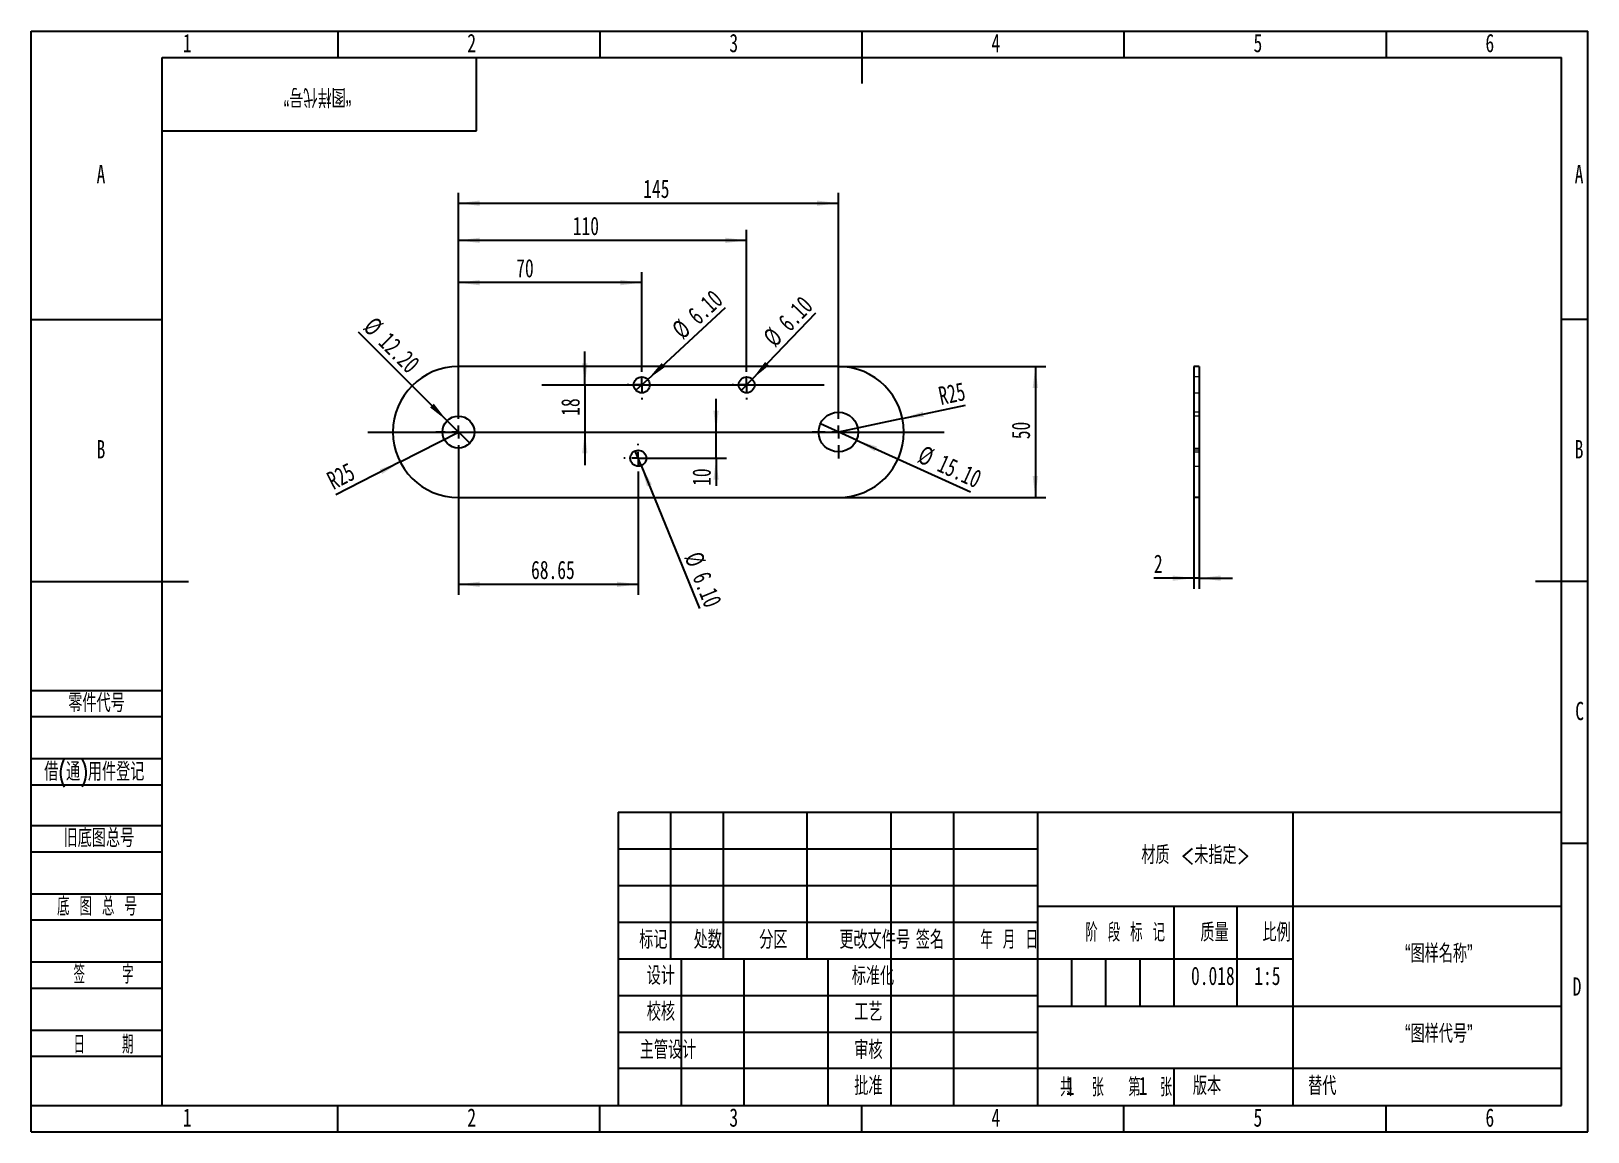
# Model space of a CAD drawing. Header units: millimetres. Extents: x 0 to 297, y 0 to 210.
import ezdxf

# ---------------------------------------------------------------- set-up
doc = ezdxf.new("R2010")
doc.units = ezdxf.units.MM
doc.linetypes.add('HIDDEN', pattern=[1.905, 1.27, -0.635])
doc.layers.add('图框', color=7, linetype='Continuous')
doc.layers.add('粗实线层', color=7, linetype='Continuous', lineweight=25)
doc.styles.add('SLDTEXTSTYLE0', font='TXT', dxfattribs={"width": 0.7, "bigfont": 'bigfont'})
doc.styles.add('SLDTEXTSTYLE1', font='TXT', dxfattribs={"width": 0.6, "bigfont": 'bigfont'})
doc.styles.add('SLDTEXTSTYLE2', font='TXT', dxfattribs={"width": 0.614286, "bigfont": 'bigfont'})
doc.styles.add('SLDTEXTSTYLE3', font='TXT', dxfattribs={"width": 0.62, "bigfont": 'bigfont'})
doc.styles.add('SLDTEXTSTYLE4', font='TXT', dxfattribs={"width": 0.566667, "bigfont": 'bigfont'})
doc.styles.add('SLDTEXTSTYLE5', font='TXT', dxfattribs={"width": 0.7})
doc.dimstyles.new('SLDDIMSTYLE0', dxfattribs={"dimtxt": 3.5, "dimasz": 4.08, "dimexe": 0, "dimexo": 0.0625, "dimgap": 0.875, "dimtad": 2, "dimlfac": 2, "dimrnd": 1e-09, "dimzin": 12, "dimdsep": 46, "dimtxsty": 'SLDTEXTSTYLE5', "dimsah": 1, "dimcen": 0.09, "dimadec": 0, "dimazin": 3, "dimtfac": 1, "dimtmove": 0, "dimatfit": 0, "dimfxl": 0, "dimfrac": 2, "dimtolj": 1, "dimtzin": 12, "dimarcsym": 0})
doc.dimstyles.new('SLDDIMSTYLE1', dxfattribs={"dimtxt": 3.5, "dimasz": 4.08, "dimexe": 0, "dimexo": 0.0625, "dimgap": 0.875, "dimtad": 2, "dimlfac": 2, "dimrnd": 1e-09, "dimzin": 4, "dimdsep": 46, "dimtxsty": 'SLDTEXTSTYLE5', "dimblk1": 'NONE', "dimsah": 1, "dimcen": 0, "dimadec": 0, "dimazin": 1, "dimtfac": 1, "dimtmove": 0, "dimatfit": 3, "dimldrblk": 'NONE', "dimfxl": 0, "dimfrac": 2, "dimtolj": 1, "dimtzin": 12, "dimarcsym": 0})
doc.dimstyles.new('SLDDIMSTYLE2', dxfattribs={"dimtxt": 3.5, "dimasz": 4.08, "dimexe": 0, "dimexo": 0.0625, "dimgap": 0.875, "dimtad": 2, "dimlfac": 2, "dimrnd": 1e-09, "dimzin": 12, "dimdsep": 46, "dimtxsty": 'SLDTEXTSTYLE5', "dimsah": 1, "dimcen": 0, "dimadec": 0, "dimazin": 3, "dimtfac": 1, "dimtofl": 0, "dimtmove": 0, "dimatfit": 3, "dimfxl": 0, "dimfrac": 2, "dimtolj": 1, "dimtzin": 12, "dimarcsym": 0})
doc.dimstyles.new('SLDDIMSTYLE3', dxfattribs={"dimtxt": 3.5, "dimasz": 4.08, "dimexe": 0, "dimexo": 0.0625, "dimgap": 0.875, "dimtad": 2, "dimlfac": 2, "dimrnd": 1e-09, "dimzin": 12, "dimdsep": 46, "dimtxsty": 'SLDTEXTSTYLE5', "dimsah": 1, "dimcen": 0.09, "dimadec": 0, "dimazin": 3, "dimtfac": 1, "dimtofl": 0, "dimtmove": 0, "dimatfit": 3, "dimfxl": 0, "dimfrac": 2, "dimtolj": 1, "dimtzin": 12, "dimarcsym": 0})

# ---------------------------------------------------------------- blocks, each defined once
blk = doc.blocks.new('_D')
at = {"layer": '图框'}
for p, q in [((130.67, 133.52), (130.67, 139.87)), ((130.67, 128.52), (130.67, 133.52)), ((115.84, 128.52), (132.67, 128.52)), ((130.67, 128.52), (130.67, 123.25))]:
    blk.add_line(p, q, dxfattribs=at)
for points in [[(130.67, 133.52), (131.18, 137.6), (130.16, 137.6)], [(130.67, 128.52), (130.16, 124.44), (131.18, 124.44)]]:
    blk.add_solid(points, dxfattribs=at)
at = {"layer": '图框', "insert": (126.16, 123.25), "char_height": 3.5, "attachment_point": 1, "rotation": 90, "style": 'SLDTEXTSTYLE5'}
blk.add_mtext('10', dxfattribs=at)
blk = doc.blocks.new('_D_1')
at = {"layer": '图框'}
for p, q in [((105.64, 142.52), (105.64, 148.87)), ((105.64, 142.52), (105.64, 133.52)), ((105.64, 133.52), (105.64, 127.17))]:
    blk.add_line(p, q, dxfattribs=at)
for points in [[(105.64, 142.52), (106.15, 146.6), (105.13, 146.6)], [(105.64, 133.52), (105.13, 129.44), (106.15, 129.44)]]:
    blk.add_solid(points, dxfattribs=at)
at = {"layer": '图框', "insert": (101.13, 136.62), "char_height": 3.5, "attachment_point": 1, "rotation": 90, "style": 'SLDTEXTSTYLE5'}
blk.add_mtext('18', dxfattribs=at)
blk = doc.blocks.new('_D_2')
at = {"layer": '图框'}
for q in [(62.45, 152.58), (83.67, 131.36)]:
    blk.add_line((79.35, 135.67), q, dxfattribs=at)
blk.add_solid([(79.35, 135.67), (76.83, 138.92), (76.11, 138.2)], dxfattribs=at)
at = {"layer": '图框', "char_height": 3.5, "attachment_point": 1, "rotation": 315, "style": 'SLDTEXTSTYLE5'}
for s, insert in [('%%c', (65.63, 155.77)), ('12.20', (68.53, 152.85))]:
    blk.add_mtext(s, dxfattribs=dict(at, insert=insert))
blk = doc.blocks.new('_NONE')
blk = doc.blocks.new('_D_3')
at = {"layer": '图框'}
for q in [(81.51, 133.52), (58.11, 121.53)]:
    blk.add_line((70.39, 127.82), q, dxfattribs=at)
blk.add_solid([(70.39, 127.82), (66.52, 126.41), (66.99, 125.51)], dxfattribs=at)
at = {"layer": '图框', "insert": (56.06, 125.54), "char_height": 3.5, "attachment_point": 1, "rotation": 27.1193, "style": 'SLDTEXTSTYLE5'}
blk.add_mtext('R25', dxfattribs=at)
blk = doc.blocks.new('_D_4')
at = {"layer": '图框'}
for q in [(132.5, 157.25), (115.39, 141.48)]:
    blk.add_line((117.63, 143.55), q, dxfattribs=at)
blk.add_solid([(117.63, 143.55), (120.98, 145.94), (120.29, 146.69)], dxfattribs=at)
at = {"layer": '图框', "char_height": 3.5, "attachment_point": 1, "rotation": 42.6568, "style": 'SLDTEXTSTYLE5'}
for s, insert in [('6.10', (124.95, 156.38)), ('%%c', (121.92, 153.61))]:
    blk.add_mtext(s, dxfattribs=dict(at, insert=insert))
blk = doc.blocks.new('_D_5')
at = {"layer": '图框'}
for q in [(149.7, 156.25), (135.45, 141.42)]:
    blk.add_line((137.57, 143.62), q, dxfattribs=at)
blk.add_solid([(137.57, 143.62), (140.76, 146.21), (140.03, 146.91)], dxfattribs=at)
at = {"layer": '图框', "char_height": 3.5, "attachment_point": 1, "rotation": 46.1646, "style": 'SLDTEXTSTYLE5'}
for s, insert in [('6.10', (142.23, 154.92)), ('%%c', (139.37, 151.96))]:
    blk.add_mtext(s, dxfattribs=dict(at, insert=insert))
blk = doc.blocks.new('_D_6')
at = {"layer": '图框'}
for q in [(115.26, 129.93), (127.52, 99.84)]:
    blk.add_line((116.41, 127.1), q, dxfattribs=at)
blk.add_solid([(116.41, 127.1), (117.48, 123.14), (118.42, 123.52)], dxfattribs=at)
at = {"layer": '图框', "char_height": 3.5, "attachment_point": 1, "rotation": 292.1747, "style": 'SLDTEXTSTYLE5'}
for s, insert in [('%%c', (127.83, 111.04)), ('6.10', (129.37, 107.22))]:
    blk.add_mtext(s, dxfattribs=dict(at, insert=insert))
blk = doc.blocks.new('_D_7')
at = {"layer": '图框'}
for q in [(150.57, 135.07), (179.21, 122.11)]:
    blk.add_line((157.45, 131.96), q, dxfattribs=at)
blk.add_solid([(157.45, 131.96), (160.96, 129.81), (161.38, 130.74)], dxfattribs=at)
at = {"layer": '图框', "char_height": 3.5, "attachment_point": 1, "rotation": 335.6414, "style": 'SLDTEXTSTYLE5'}
for s, insert in [('%%c', (170.32, 131.08)), ('15.10', (174.07, 129.37))]:
    blk.add_mtext(s, dxfattribs=dict(at, insert=insert))
blk = doc.blocks.new('_D_8')
at = {"layer": '图框'}
for p, q in [((154.01, 146.02), (193.59, 146.02)), ((191.59, 146.02), (191.59, 121.02)), ((154.01, 121.02), (193.59, 121.02))]:
    blk.add_line(p, q, dxfattribs=at)
for points in [[(191.59, 146.02), (191.08, 141.94), (192.09, 141.94)], [(191.59, 121.02), (192.09, 125.1), (191.08, 125.1)]]:
    blk.add_solid(points, dxfattribs=at)
at = {"layer": '图框', "insert": (187.07, 132.15), "char_height": 3.5, "attachment_point": 1, "rotation": 90, "style": 'SLDTEXTSTYLE5'}
blk.add_mtext('50', dxfattribs=at)
blk = doc.blocks.new('_D_9')
at = {"layer": '图框'}
for p, q in [((81.51, 137.82), (81.51, 164.02)), ((116.51, 145.29), (116.51, 164.02)), ((116.51, 162.02), (81.51, 162.02))]:
    blk.add_line(p, q, dxfattribs=at)
for points in [[(81.51, 162.02), (85.59, 161.51), (85.59, 162.53)], [(116.51, 162.02), (112.43, 162.53), (112.43, 161.51)]]:
    blk.add_solid(points, dxfattribs=at)
at = {"layer": '图框', "insert": (92.55, 166.53), "char_height": 3.5, "attachment_point": 1, "style": 'SLDTEXTSTYLE5'}
blk.add_mtext('70', dxfattribs=at)
blk = doc.blocks.new('_D_10')
at = {"layer": '图框'}
for p, q in [((81.51, 137.82), (81.51, 172.08)), ((136.51, 170.08), (81.51, 170.08)), ((136.51, 145.29), (136.51, 172.08))]:
    blk.add_line(p, q, dxfattribs=at)
for points in [[(81.51, 170.08), (85.59, 169.57), (85.59, 170.59)], [(136.51, 170.08), (132.43, 170.59), (132.43, 169.57)]]:
    blk.add_solid(points, dxfattribs=at)
at = {"layer": '图框', "insert": (103.34, 174.59), "char_height": 3.5, "attachment_point": 1, "style": 'SLDTEXTSTYLE5'}
blk.add_mtext('110', dxfattribs=at)
blk = doc.blocks.new('_D_11')
at = {"layer": '图框'}
for p, q in [((81.51, 137.82), (81.51, 179.17)), ((154.01, 138.54), (154.01, 179.17)), ((81.51, 177.17), (154.01, 177.17))]:
    blk.add_line(p, q, dxfattribs=at)
for points in [[(81.51, 177.17), (85.59, 176.66), (85.59, 177.68)], [(154.01, 177.17), (149.93, 177.68), (149.93, 176.66)]]:
    blk.add_solid(points, dxfattribs=at)
at = {"layer": '图框', "insert": (116.78, 181.68), "char_height": 3.5, "attachment_point": 1, "style": 'SLDTEXTSTYLE5'}
blk.add_mtext('145', dxfattribs=at)
blk = doc.blocks.new('_D_12')
at = {"layer": '图框'}
for p, q in [((81.51, 129.22), (81.51, 102.46)), ((115.84, 125.74), (115.84, 102.46)), ((81.51, 104.46), (115.84, 104.46))]:
    blk.add_line(p, q, dxfattribs=at)
for points in [[(81.51, 104.46), (85.59, 103.95), (85.59, 104.97)], [(115.84, 104.46), (111.76, 104.97), (111.76, 103.95)]]:
    blk.add_solid(points, dxfattribs=at)
at = {"layer": '图框', "insert": (95.38, 108.97), "char_height": 3.5, "attachment_point": 1, "style": 'SLDTEXTSTYLE5'}
blk.add_mtext('68.65', dxfattribs=at)
blk = doc.blocks.new('_D_13')
at = {"layer": '图框'}
for q in [(178.29, 138.61), (154.01, 133.52)]:
    blk.add_line((166.25, 136.08), q, dxfattribs=at)
blk.add_solid([(166.25, 136.08), (170.34, 136.42), (170.13, 137.42)], dxfattribs=at)
at = {"layer": '图框', "insert": (172.86, 142.07), "char_height": 3.5, "attachment_point": 1, "rotation": 11.8382, "style": 'SLDTEXTSTYLE5'}
blk.add_mtext('R25', dxfattribs=at)
blk = doc.blocks.new('SW_CENTERMARKSYMBOL_0')
at = {"layer": '图框', "color": 0}
for p, q in [((0, 2.5), (0, 4.3)), ((-2.5, 0), (-4.3, 0)), ((0, 0), (-1.25, 0)), ((0, 0), (0, 1.25)), ((0, 0), (0, -1.25)), ((0, 0), (1.25, 0)), ((2.5, 0), (4.3, 0)), ((0, -2.5), (0, -4.3))]:
    blk.add_line(p, q, dxfattribs=at)
blk = doc.blocks.new('SW_CENTERMARKSYMBOL_1')
at = {"layer": '图框', "color": 0}
for p, q in [((0, 2.5), (0, 5.025)), ((-2.5, 0), (-5.025, 0)), ((0, 0), (-1.25, 0)), ((0, 0), (0, 1.25)), ((0, 0), (0, -1.25)), ((0, 0), (1.25, 0)), ((2.5, 0), (5.025, 0)), ((0, -2.5), (0, -5.025))]:
    blk.add_line(p, q, dxfattribs=at)
blk = doc.blocks.new('SW_CENTERMARKSYMBOL_2')
at = {"layer": '图框', "color": 0}
for p, q in [((-2.5, 0), (-2.775, 0)), ((0, 0), (-1.25, 0)), ((0, 2.5), (0, 2.775)), ((0, 0), (0, 1.25)), ((0, 0), (0, -1.25)), ((0, 0), (1.25, 0)), ((2.5, 0), (2.775, 0)), ((0, -2.5), (0, -2.775))]:
    blk.add_line(p, q, dxfattribs=at)
blk = doc.blocks.new('SW_CENTERMARKSYMBOL_3')
at = {"layer": '图框', "color": 0}
for p, q in [((-2.5, 0), (-2.775, 0)), ((0, 0), (-1.25, 0)), ((0, 2.5), (0, 2.775)), ((0, 0), (0, 1.25)), ((0, 0), (0, -1.25)), ((0, 0), (1.25, 0)), ((2.5, 0), (2.775, 0)), ((0, -2.5), (0, -2.775))]:
    blk.add_line(p, q, dxfattribs=at)
blk = doc.blocks.new('SW_CENTERMARKSYMBOL_4')
at = {"layer": '图框', "color": 0}
for p, q in [((-2.5, 0), (-2.775, 0)), ((0, 0), (-1.25, 0)), ((0, 2.5), (0, 2.775)), ((0, 0), (0, 1.25)), ((0, 0), (0, -1.25)), ((0, 0), (1.25, 0)), ((2.5, 0), (2.775, 0)), ((0, -2.5), (0, -2.775))]:
    blk.add_line(p, q, dxfattribs=at)
blk = doc.blocks.new('_D_14')
at = {"layer": '图框'}
for p, q in [((221.84, 121.02), (221.84, 103.63)), ((222.84, 121.02), (222.84, 103.63)), ((221.84, 105.63), (214.21, 105.63)), ((222.84, 105.63), (221.84, 105.63)), ((222.84, 105.63), (229.19, 105.63))]:
    blk.add_line(p, q, dxfattribs=at)
for points in [[(221.84, 105.63), (217.76, 106.14), (217.76, 105.12)], [(222.84, 105.63), (226.92, 105.12), (226.92, 106.14)]]:
    blk.add_solid(points, dxfattribs=at)
at = {"layer": '图框', "insert": (214.21, 110.14), "char_height": 3.5, "attachment_point": 1, "style": 'SLDTEXTSTYLE5'}
blk.add_mtext('2', dxfattribs=at)

msp = doc.modelspace()

# ---------------------------------------------------------------- linework, layer by layer
at = {"color": 7, "linetype": 'Continuous', "lineweight": 25}
for p, q in [((154.0111, 146.0172), (81.5111, 146.0172)), ((222.8414, 146.0172), (221.8414, 146.0172)), ((221.8414, 146.0172), (221.8414, 121.0172)), ((222.8414, 146.0172), (222.8414, 121.0172)), ((81.5111, 121.0172), (154.0111, 121.0172)), ((222.8414, 121.0172), (221.8414, 121.0172))]:
    msp.add_line(p, q, dxfattribs=at)
at = {"color": 7, "linetype": 'HIDDEN', "lineweight": 18}
for p, q in [((222.8414, 144.0422), (221.8414, 144.0422)), ((221.8414, 140.9922), (222.8414, 140.9922)), ((222.8414, 137.2922), (221.8414, 137.2922)), ((222.8414, 136.5672), (221.8414, 136.5672)), ((221.8414, 130.4672), (222.8414, 130.4672)), ((222.8414, 130.0422), (221.8414, 130.0422)), ((221.8414, 129.7422), (222.8414, 129.7422)), ((221.8414, 126.9922), (222.8414, 126.9922))]:
    msp.add_line(p, q, dxfattribs=at)
at = {"color": 7, "linetype": 'Continuous', "lineweight": 25}
for centre, radius in [((116.5111, 142.5172), 1.525), ((136.5111, 142.5172), 1.525), ((154.0111, 133.5172), 3.775), ((81.5111, 133.5172), 3.05), ((115.8372, 128.5172), 1.525)]:
    msp.add_circle(centre, radius, dxfattribs=at)
for centre, start, end in [((81.5111, 133.5172), 90, 270), ((154.0111, 133.5172), 270, 90)]:
    msp.add_arc(centre, 12.5, start, end, dxfattribs=at)
at = {"layer": '图框'}
for p, q in [((0, 0), (0, 210)), ((0, 210), (297, 210)), ((58.5, 210), (58.5, 205)), ((108.5, 210), (108.5, 205)), ((208.5, 210), (208.5, 205)), ((258.5, 210), (258.5, 205)), ((297, 0), (297, 210)), ((0, 155), (25, 155)), ((297, 155), (292, 155)), ((97.4038, 142.5172), (151.3125, 142.5172)), ((64.2456, 133.5172), (174.2023, 133.5172)), ((0, 84.2206), (25, 84.2206)), ((0, 79.2206), (25, 79.2206)), ((0, 71.2206), (25, 71.2206)), ((0, 66.2206), (25, 66.2206)), ((0, 58.43), (25, 58.43)), ((112, 54), (192, 54)), ((297, 55), (292, 55)), ((0, 53.43), (25, 53.43)), ((0, 45.43), (25, 45.43)), ((112, 47), (192, 47)), ((0, 40.43), (25, 40.43)), ((198.5, 33), (198.5, 24)), ((205, 33), (205, 24)), ((211.5, 33), (211.5, 24)), ((0, 32.43), (25, 32.43)), ((0, 27.43), (25, 27.43)), ((0, 19.43), (25, 19.43)), ((0, 14.43), (25, 14.43)), ((0, 5), (25, 5)), ((58.5, 0), (58.5, 5)), ((108.5, 0), (108.5, 5)), ((208.5, 0), (208.5, 5)), ((258.5, 0), (258.5, 5)), ((0, 0), (297, 0))]:
    msp.add_line(p, q, dxfattribs=at)
at = {"layer": '图框', "lineweight": 25}
for p, q in [((158.5, 210), (158.5, 200)), ((0, 105), (30, 105)), ((297, 105), (287, 105)), ((112, 61), (112, 5)), ((112, 61), (292, 61)), ((122, 61), (122, 33)), ((132, 61), (132, 33)), ((148, 61), (148, 33)), ((164, 61), (164, 5)), ((176, 61), (176, 5)), ((191.9681, 61.0522), (192.0047, 5)), ((240.6919, 61), (240.6919, 5)), ((191.9799, 43.0522), (291.9799, 43.0522)), ((218, 43.0691), (218, 24.0691)), ((230, 43), (230, 24)), ((112, 40), (192, 40)), ((112, 33), (192, 33)), ((124, 33), (124, 5)), ((136, 33), (136, 5)), ((152, 33), (152, 5)), ((192.0152, 33), (240.6919, 33)), ((112, 26), (192, 26)), ((192, 24), (292, 24)), ((112, 19), (192, 19)), ((112, 12.1661), (192, 12.1661)), ((192, 12.1661), (292, 12.1661)), ((218, 12.1661), (218, 5)), ((25, 5), (292, 5)), ((158.5, 0), (158.5, 5))]:
    msp.add_line(p, q, dxfattribs=at)
at = {"layer": '图框', "linetype": 'Continuous', "lineweight": 25}
for p, q in [((25, 5), (25, 205)), ((25, 205), (292, 205)), ((292, 5), (292, 205))]:
    msp.add_line(p, q, dxfattribs=at)
at = {"layer": '粗实线层'}
for p, q in [((85, 191), (85, 205)), ((25, 191), (85, 191))]:
    msp.add_line(p, q, dxfattribs=at)

# ---------------------------------------------------------------- block references
at = {"layer": '图框'}
for name, p in [('SW_CENTERMARKSYMBOL_4', (116.5111, 142.5172)), ('SW_CENTERMARKSYMBOL_3', (136.5111, 142.5172)), ('SW_CENTERMARKSYMBOL_0', (81.5111, 133.5172)), ('SW_CENTERMARKSYMBOL_1', (154.0111, 133.5172)), ('SW_CENTERMARKSYMBOL_2', (115.8372, 128.5172))]:
    msp.add_blockref(name, p, dxfattribs=at)

# ---------------------------------------------------------------- texts
at = {"layer": '图框', "char_height": 3.5}
for s, insert, attachment_point, style in [('1', (29.7944, 209.4864), 2, 'SLDTEXTSTYLE5'), ('2', (84.0444, 209.4864), 2, 'SLDTEXTSTYLE5'), ('3', (134.0444, 209.4864), 2, 'SLDTEXTSTYLE5'), ('4', (184.0444, 209.4864), 2, 'SLDTEXTSTYLE5'), ('5', (234.0444, 209.4864), 2, 'SLDTEXTSTYLE5'), ('6', (278.2969, 209.4864), 2, 'SLDTEXTSTYLE5'), ('A', (13.3203, 184.4864), 2, 'SLDTEXTSTYLE5'), ('A', (295.3203, 184.4864), 2, 'SLDTEXTSTYLE5'), ('B', (13.3203, 131.9864), 2, 'SLDTEXTSTYLE5'), ('B', (295.3203, 131.9864), 2, 'SLDTEXTSTYLE5'), ('\\M+197EB\\M+18C8F\\M+191E3\\M+18D86', (7.0836, 83.5791), 1, 'SLDTEXTSTYLE0'), ('C', (295.4273, 82.0427), 2, 'SLDTEXTSTYLE5'), ('\\M+18ED8(\\M+192CA)\\M+19770\\M+18C8F\\M+1936F记', (2.4961, 70.4725), 1, 'SLDTEXTSTYLE0'), ('\\M+18B8C\\M+192EA图总\\M+18D86', (6.1941, 57.8238), 1, 'SLDTEXTSTYLE0'), ('\\M+18DDE质 <\\M+196A2\\M+18E77\\M+192E8>', (222.1561, 54.5771), 2, 'SLDTEXTSTYLE0'), ('\\M+192EA 图 总 \\M+18D86', (4.9472, 44.7655), 1, 'SLDTEXTSTYLE2'), ('标记', (118.6973, 38.4172), 2, 'SLDTEXTSTYLE0'), ('处\\M+19094', (129.0872, 38.4172), 2, 'SLDTEXTSTYLE0'), ('\\M+195AA\\M+18BE6', (141.6086, 38.4172), 2, 'SLDTEXTSTYLE0'), ('\\M+18D58\\M+189FC\\M+195B6\\M+18C8F\\M+18D86', (160.9367, 38.4172), 2, 'SLDTEXTSTYLE0'), ('签\\M+196BC', (171.4765, 38.4172), 2, 'SLDTEXTSTYLE0'), ('\\M+1944E \\M+18C8E \\M+193FA', (186.589, 38.4172), 2, 'SLDTEXTSTYLE3'), ('阶 \\M+19269 标 记', (208.7236, 39.8054), 2, 'SLDTEXTSTYLE2'), ('质\\M+197CA', (225.7721, 39.8054), 2, 'SLDTEXTSTYLE0'), ('\\M+194E4\\M+197E1', (237.6193, 39.8054), 2, 'SLDTEXTSTYLE0'), ('\\M+18167图样\\M+196BC\\M+18FCC\\M+18168', (268.5617, 35.7907), 2, 'SLDTEXTSTYLE0'), ('签    \\M+18E9A', (13.8097, 31.7635), 2, 'SLDTEXTSTYLE4'), ('设计', (120.147, 31.5581), 2, 'SLDTEXTSTYLE0'), ('标\\M+18F79\\M+189BB', (160.6132, 31.4917), 2, 'SLDTEXTSTYLE0'), ('0.018', (225.4579, 31.5205), 2, 'SLDTEXTSTYLE5'), ('1:5', (235.8582, 31.5205), 2, 'SLDTEXTSTYLE5'), ('D', (294.9297, 29.4864), 2, 'SLDTEXTSTYLE5'), ('\\M+18D5A\\M+18A6A', (120.147, 24.679), 2, 'SLDTEXTSTYLE0'), ('\\M+18D48艺', (159.7357, 24.6426), 2, 'SLDTEXTSTYLE0'), ('\\M+18167图样\\M+191E3\\M+18D86\\M+18168', (268.5641, 20.4896), 2, 'SLDTEXTSTYLE0'), ('\\M+193FA    \\M+18AFA', (13.8097, 18.4135), 2, 'SLDTEXTSTYLE4'), ('\\M+18EE5\\M+18AC7设计', (121.5062, 17.3993), 2, 'SLDTEXTSTYLE0'), ('审\\M+18A6A', (159.7357, 17.3993), 2, 'SLDTEXTSTYLE0'), ('\\M+194E1\\M+18F79', (159.7381, 10.5229), 2, 'SLDTEXTSTYLE0'), ('\\M+18BA4  张', (200.4813, 10.2618), 2, 'SLDTEXTSTYLE1'), ('1', (197.3926, 10.5314), 1, 'SLDTEXTSTYLE5'), ('\\M+191E6  张', (213.5087, 10.2618), 2, 'SLDTEXTSTYLE1'), ('1', (211.295, 10.5314), 1, 'SLDTEXTSTYLE5'), ('\\M+194C5\\M+1967B', (224.3389, 10.5314), 2, 'SLDTEXTSTYLE0'), ('\\M+191D6\\M+191E3', (243.6406, 10.5314), 1, 'SLDTEXTSTYLE0'), ('1', (29.7944, 4.4864), 2, 'SLDTEXTSTYLE5'), ('2', (84.0444, 4.4864), 2, 'SLDTEXTSTYLE5'), ('3', (134.0444, 4.4864), 2, 'SLDTEXTSTYLE5'), ('4', (184.0444, 4.4864), 2, 'SLDTEXTSTYLE5'), ('5', (234.0444, 4.4864), 2, 'SLDTEXTSTYLE5'), ('6', (278.2969, 4.4864), 2, 'SLDTEXTSTYLE5')]:
    msp.add_mtext(s, dxfattribs=dict(at, insert=insert, attachment_point=attachment_point, style=style))
at = {"layer": '图框', "insert": (54.6359, 195.6547), "char_height": 3.5, "attachment_point": 2, "rotation": 180, "style": 'SLDTEXTSTYLE0'}
msp.add_mtext('\\M+18167图样\\M+191E3\\M+18D86\\M+18168', dxfattribs=at)

# ---------------------------------------------------------------- dimensions: what is measured, and where the dimension line sits
at = {"layer": '图框'}
for base, p1, p2, dimstyle, picture, middle in [((154.0111, 177.1678), (81.5111, 137.8172), (154.0111, 138.5422), 'SLDDIMSTYLE3', '_D_11', (119.0828, 177.1678)), ((81.5111, 170.0827), (136.5111, 145.2922), (81.5111, 137.8172), 'SLDDIMSTYLE3', '_D_10', (105.6398, 170.0827)), ((81.5111, 162.0172), (116.5111, 145.2922), (81.5111, 137.8172), 'SLDDIMSTYLE3', '_D_9', (94.088, 162.0172)), ((115.8372, 104.4617), (81.5111, 129.2172), (115.8372, 125.7422), 'SLDDIMSTYLE3', '_D_12', (99.2136, 104.4617)), ((221.8414, 105.6277), (222.8414, 121.0172), (221.8414, 121.0172), 'SLDDIMSTYLE0', '_D_14', (214.9825, 105.6277))]:
    dim = msp.add_linear_dim(base=base, p1=p1, p2=p2, dimstyle=dimstyle, dxfattribs=at)
    dim.commit()
    dim.dimension.update_dxf_attribs({"geometry": picture, "text_midpoint": middle, "dimtype": 160})
for p1, p2, picture, middle in [((115.3896, 141.4838), (117.6327, 143.5505), '_D_4', (128.8839, 153.9172)), ((135.4549, 141.4172), (137.5673, 143.6172), '_D_5', (146.323, 152.7363)), ((83.6678, 131.3605), (79.3545, 135.6739), '_D_2', (66.4951, 148.5332)), ((150.5722, 135.0742), (157.4501, 131.9602), '_D_7', (173.9828, 124.4751)), ((115.2616, 129.9294), (116.4128, 127.105), '_D_6', (125.6417, 104.4617))]:
    dim = msp.add_diameter_dim_2p(p1=p1, p2=p2, dimstyle='SLDDIMSTYLE1', dxfattribs=at)
    dim.commit()
    dim.dimension.update_dxf_attribs({"geometry": picture, "text_midpoint": middle, "dimtype": 163})
for base, p1, p2, dimstyle, picture, middle in [((105.6398, 133.5172), (97.4038, 142.5172), (64.2456, 133.5172), 'SLDDIMSTYLE0', '_D_1', (105.6398, 138.1546)), ((191.5857, 121.0172), (154.0111, 146.0172), (154.0111, 121.0172), 'SLDDIMSTYLE3', '_D_8', (191.5857, 133.6879)), ((130.6689, 133.5172), (115.8372, 128.5172), (174.2023, 133.5172), 'SLDDIMSTYLE0', '_D', (130.6689, 124.7844))]:
    dim = msp.add_linear_dim(base=base, p1=p1, p2=p2, angle=90, dimstyle=dimstyle, dxfattribs=at)
    dim.commit()
    dim.dimension.update_dxf_attribs({"geometry": picture, "text_midpoint": middle, "dimtype": 160})
for center, mpoint, picture, middle in [((154.0111, 133.5172), (166.2453, 136.0816), '_D_13', (176.1355, 138.1546)), ((81.5111, 133.5172), (70.3854, 127.8191), '_D_3', (60.0741, 122.5382))]:
    dim = msp.add_radius_dim(center=center, mpoint=mpoint, dimstyle='SLDDIMSTYLE2', dxfattribs=at)
    dim.commit()
    dim.dimension.update_dxf_attribs({"geometry": picture, "text_midpoint": middle, "dimtype": 164})

doc.saveas('drawing.dxf')
